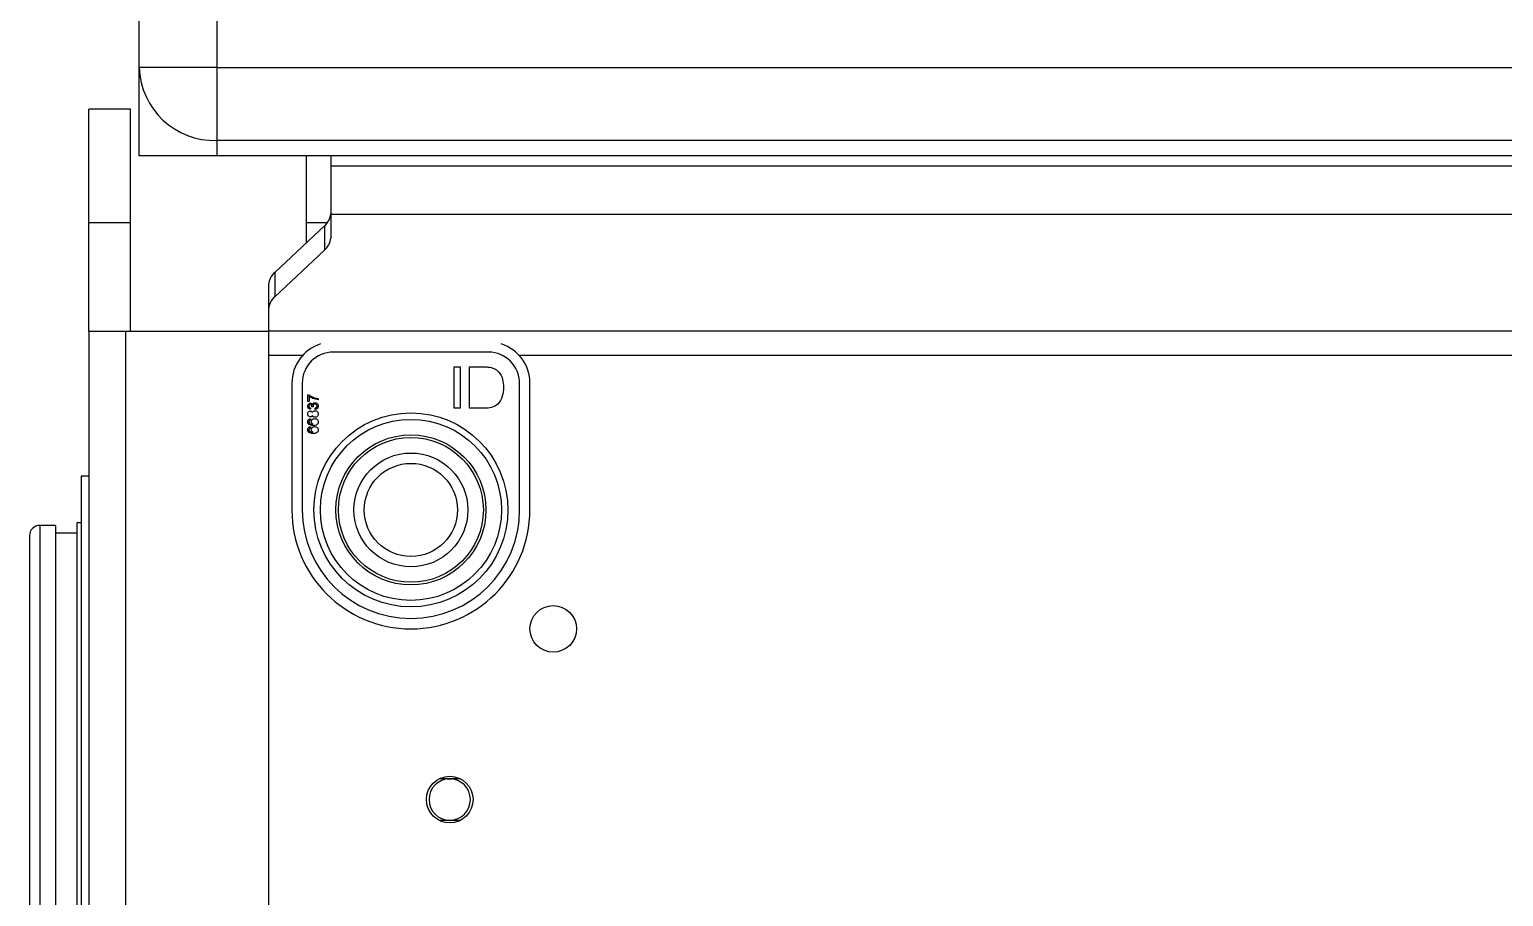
# Model space of a CAD drawing. Header units: millimetres. Extents: x 0 to 415, y 0 to 292.
# Drawn here: x 85.6 to 99.85, y 89.48 to 97.86 of the extents above; entities that cross this region are included whole.
import ezdxf

# ---------------------------------------------------------------- set-up
doc = ezdxf.new("R2010")
doc.units = ezdxf.units.MM

msp = doc.modelspace()

# ---------------------------------------------------------------- linework, layer by layer
at = {"color": 7, "linetype": 'Continuous', "lineweight": 25}
for p, q in [((86.66422, 97.49044), (86.66422, 108.88771)), ((87.41422, 108.88771), (87.41422, 97.49044)), ((87.41422, 97.49044), (86.66422, 97.49044)), ((86.66422, 96.63771), (86.66422, 97.49044)), ((87.41422, 97.49044), (102.41422, 97.49044)), ((87.41422, 97.49044), (87.41422, 96.78567)), ((86.57904, 97.08886), (86.17904, 97.08886)), ((86.17904, 95.98777), (86.17904, 97.08886)), ((86.57904, 95.98777), (86.57904, 97.08886)), ((102.41422, 96.78567), (87.41422, 96.78567)), ((87.41422, 96.78567), (87.41422, 96.63771)), ((87.41422, 96.63771), (86.66422, 96.63771)), ((87.57498, 96.63771), (87.41422, 96.63771)), ((102.41422, 96.63771), (87.57498, 96.63771)), ((88.27904, 95.98777), (88.27904, 96.63771)), ((88.51422, 96.63771), (88.51422, 96.54129)), ((88.51422, 96.54129), (88.51422, 96.07144)), ((88.51422, 96.54129), (107.91422, 96.54129)), ((88.51422, 96.07144), (107.91422, 96.07144)), ((88.51422, 96.07144), (88.51422, 95.84173)), ((86.17904, 94.93886), (86.17904, 95.98777)), ((86.57904, 95.98777), (86.17904, 95.98777)), ((86.57904, 94.93886), (86.57904, 95.98777)), ((88.45391, 95.95968), (87.97452, 95.5092)), ((88.27904, 95.79536), (88.27904, 95.98777)), ((88.47986, 95.98777), (88.27904, 95.98777)), ((88.45391, 95.95968), (88.45391, 95.72476)), ((88.45391, 95.72476), (87.97452, 95.27428)), ((87.97452, 95.5092), (87.97452, 95.27428)), ((87.91422, 95.39223), (87.91422, 95.1573)), ((87.91422, 95.18014), (87.91645, 95.18014)), ((87.91422, 95.1573), (87.91422, 94.94522)), ((86.53051, 94.93886), (86.17904, 94.93886)), ((86.17904, 94.93886), (86.17904, 80.93886)), ((86.53051, 94.93886), (86.53051, 80.93886)), ((87.91422, 94.93886), (86.53051, 94.93886)), ((87.91422, 94.94522), (107.91422, 94.94522)), ((87.91422, 94.94522), (87.91422, 94.71029)), ((87.91422, 94.71029), (87.91422, 84.99395)), ((87.91422, 94.71029), (88.2454, 94.71029)), ((90.03922, 94.73886), (88.53922, 94.73886)), ((90.33303, 94.71029), (107.92689, 94.71029)), ((89.70798, 94.59679), (89.76439, 94.59679)), ((89.70798, 94.19679), (89.70798, 94.59679)), ((89.76439, 94.59679), (89.76439, 94.19679)), ((89.8567, 94.59679), (89.99347, 94.59679)), ((89.8567, 94.19679), (89.8567, 94.59679)), ((88.13922, 94.43886), (88.13922, 93.21386)), ((88.23922, 94.43886), (88.23922, 93.21386)), ((90.33922, 93.21386), (90.33922, 94.43886)), ((90.43922, 93.21386), (90.43922, 94.43886)), ((88.29378, 94.3269), (88.30416, 94.3269)), ((88.29378, 94.2628), (88.29378, 94.3269)), ((88.30661, 94.31408), (88.30661, 94.2628)), ((88.3925, 94.291), (88.3925, 94.27818)), ((88.30661, 94.2628), (88.29378, 94.2628)), ((88.31943, 94.19998), (88.31814, 94.18716)), ((88.34507, 94.21011), (88.33353, 94.21143)), ((88.36558, 94.18587), (88.3643, 94.19869)), ((89.76439, 94.19679), (89.70798, 94.19679)), ((89.99997, 94.19679), (89.8567, 94.19679)), ((88.31814, 94.09485), (88.31943, 94.08203)), ((88.31814, 94.01792), (88.31943, 94.0051)), ((86.17904, 93.53886), (86.10404, 93.53886)), ((86.10404, 93.53886), (86.10404, 86.13886)), ((85.85404, 93.06386), (85.70404, 93.06386)), ((85.70404, 93.06386), (85.70404, 86.61386)), ((85.85404, 93.06386), (85.85404, 86.61386)), ((86.10404, 93.08886), (86.06154, 93.08886)), ((86.06154, 93.08886), (86.06154, 86.58886)), ((85.60404, 92.96386), (85.60404, 86.71387)), ((86.06154, 92.98886), (85.85404, 92.98886)), ((89.7673, 90.61386), (89.56114, 90.61386)), ((89.68922, 90.61229), (89.63922, 90.61229)), ((89.56114, 90.21386), (89.7673, 90.21386)), ((89.5658, 90.21386), (89.5658, 90.21153)), ((89.63922, 90.21543), (89.68922, 90.21543))]:
    msp.add_line(p, q, dxfattribs=at)
for centre, radius in [((89.28922, 93.21386), 0.9375), ((89.28922, 93.21386), 0.875), ((89.28922, 93.21386), 0.725), ((89.28922, 93.21386), 0.7), ((89.28922, 93.21386), 0.55), ((89.28922, 93.21386), 0.45), ((90.66422, 92.06386), 0.225), ((89.66422, 90.41386), 0.225)]:
    msp.add_circle(centre, radius, dxfattribs=at)
for centre, radius, start, end in [((87.39228, 97.51378), 0.72844, 181.836207, 271.725435), ((88.34996, 96.0873), 0.1646, 309.162488, 356.291173), ((88.34996, 95.85238), 0.1646, 309.162488, 356.291173), ((88.07847, 95.38158), 0.1646, 129.162488, 176.291173), ((88.07847, 95.14666), 0.1646, 129.162488, 176.291173), ((88.53922, 94.43886), 0.4, 108.009719, 180), ((88.53922, 94.43886), 0.3, 90, 180), ((90.03922, 94.43886), 0.3, 0, 90), ((90.03922, 94.43886), 0.4, 0, 71.990281), ((89.28922, 93.21386), 1.15, 180, 0), ((89.28922, 93.21386), 1.05, 180, 0), ((85.70404, 92.96386), 0.1, 90, 180), ((89.66422, 90.41386), 0.2, 90, 270), ((89.66422, 90.41386), 0.2, 270, 90)]:
    msp.add_arc(centre, radius, start, end, dxfattribs=at)
for points, knots in [([(89.99347, 94.59679), (90.00676, 94.59674), (90.03048, 94.59665), (90.05386, 94.59274), (90.06415, 94.59102)], [0, 0, 0, 0, 0.56017401, 1, 1, 1, 1]), ([(90.06415, 94.59102), (90.076, 94.58763), (90.09716, 94.58157), (90.11463, 94.56827), (90.12232, 94.56242)], [0, 0, 0, 0, 0.55984653, 1, 1, 1, 1]), ([(90.12232, 94.56242), (90.13408, 94.55024), (90.15762, 94.52586), (90.18043, 94.46877), (90.18321, 94.42544), (90.1849, 94.39896)], [0, 0, 0, 0, 0.27976904, 0.55992886, 1, 1, 1, 1]), ([(88.30416, 94.3269), (88.31043, 94.32216), (88.32077, 94.31436), (88.33675, 94.306), (88.35073, 94.29986), (88.36045, 94.29691), (88.36532, 94.29543)], [0, 0, 0, 0, 0.33972791, 0.5598266, 0.77992185, 1, 1, 1, 1]), ([(88.3925, 94.27818), (88.37484, 94.28113), (88.34326, 94.28642), (88.31782, 94.30562), (88.30661, 94.31408)], [0, 0, 0, 0, 0.5593192, 1, 1, 1, 1]), ([(88.36532, 94.29543), (88.37033, 94.29423), (88.37929, 94.29208), (88.38846, 94.29133), (88.3925, 94.291)], [0, 0, 0, 0, 0.55991045, 1, 1, 1, 1]), ([(90.1849, 94.39896), (90.18289, 94.36975), (90.17887, 94.31151), (90.13814, 94.23625), (90.06905, 94.19964), (90.02306, 94.19774), (89.99997, 94.19679)], [0, 0, 0, 0, 0.280839967, 0.559951723, 0.779068473, 1, 1, 1, 1]), ([(88.2925, 94.2164), (88.2929, 94.22037), (88.2937, 94.2283), (88.29986, 94.23793), (88.30858, 94.24375), (88.31481, 94.24448), (88.31792, 94.24485)], [0, 0, 0, 0, 0.280184196, 0.55985531, 0.779999939, 1, 1, 1, 1]), ([(88.31814, 94.18716), (88.31426, 94.18814), (88.30649, 94.19011), (88.29783, 94.19765), (88.29315, 94.20699), (88.29272, 94.21326), (88.2925, 94.2164)], [0, 0, 0, 0, 0.28025318, 0.55952277, 0.77959242, 1, 1, 1, 1]), ([(88.2925, 94.14084), (88.29281, 94.14486), (88.29343, 94.15287), (88.29991, 94.16236), (88.3086, 94.16829), (88.3149, 94.1689), (88.31804, 94.16921)], [0, 0, 0, 0, 0.280348324, 0.559692492, 0.779820923, 1, 1, 1, 1]), ([(88.31772, 94.1128), (88.31376, 94.1133), (88.30583, 94.1143), (88.29738, 94.12219), (88.29305, 94.13151), (88.29268, 94.13773), (88.2925, 94.14084)], [0, 0, 0, 0, 0.27927129, 0.55867558, 0.7790739, 1, 1, 1, 1]), ([(88.31834, 94.23203), (88.31615, 94.23178), (88.31175, 94.23128), (88.30697, 94.22706), (88.3044, 94.22197), (88.30416, 94.21853), (88.30404, 94.2168)], [0, 0, 0, 0, 0.27945999, 0.55895226, 0.77925528, 1, 1, 1, 1]), ([(88.30404, 94.2168), (88.30425, 94.21444), (88.30468, 94.20973), (88.30871, 94.20419), (88.31401, 94.20115), (88.31762, 94.20037), (88.31943, 94.19998)], [0, 0, 0, 0, 0.28000144, 0.55913078, 0.77932005, 1, 1, 1, 1]), ([(88.31792, 94.24485), (88.3203, 94.24462), (88.32506, 94.24417), (88.33272, 94.23982), (88.33585, 94.23447), (88.33776, 94.23121)], [0, 0, 0, 0, 0.2804963, 0.56100335, 1, 1, 1, 1]), ([(88.31804, 94.16921), (88.32051, 94.16899), (88.32543, 94.16856), (88.33322, 94.16372), (88.33597, 94.15792), (88.33765, 94.15438)], [0, 0, 0, 0, 0.28061247, 0.56083258, 1, 1, 1, 1]), ([(88.33367, 94.21328), (88.33344, 94.21581), (88.33299, 94.22088), (88.3298, 94.22741), (88.32438, 94.23157), (88.32036, 94.23187), (88.31834, 94.23203)], [0, 0, 0, 0, 0.28068033, 0.56095141, 0.78005681, 1, 1, 1, 1]), ([(88.33353, 94.21143), (88.33357, 94.21178), (88.33363, 94.21239), (88.33366, 94.21301), (88.33367, 94.21328)], [0, 0, 0, 0, 0.56000314, 1, 1, 1, 1]), ([(88.33765, 94.15438), (88.33887, 94.15735), (88.34131, 94.16327), (88.35005, 94.17133), (88.35834, 94.1724), (88.3634, 94.17305)], [0, 0, 0, 0, 0.28122609, 0.56178746, 1, 1, 1, 1]), ([(88.33776, 94.23121), (88.33875, 94.23422), (88.34072, 94.24025), (88.34741, 94.24641), (88.35498, 94.24957), (88.35993, 94.24984), (88.36241, 94.24998)], [0, 0, 0, 0, 0.27980724, 0.55918542, 0.77940815, 1, 1, 1, 1]), ([(88.36231, 94.23716), (88.35954, 94.23687), (88.35398, 94.2363), (88.34773, 94.23126), (88.3442, 94.22494), (88.34387, 94.22058), (88.3437, 94.21841)], [0, 0, 0, 0, 0.27974674, 0.55917089, 0.77944362, 1, 1, 1, 1]), ([(88.3437, 94.21841), (88.34382, 94.21683), (88.34403, 94.21403), (88.34475, 94.21131), (88.34507, 94.21011)], [0, 0, 0, 0, 0.55977209, 1, 1, 1, 1]), ([(88.38225, 94.21744), (88.38197, 94.2204), (88.38142, 94.22632), (88.37598, 94.23291), (88.36926, 94.23663), (88.36463, 94.23698), (88.36231, 94.23716)], [0, 0, 0, 0, 0.27988313, 0.55899319, 0.77931899, 1, 1, 1, 1]), ([(88.36241, 94.24998), (88.36718, 94.24939), (88.37671, 94.24822), (88.38709, 94.23912), (88.39298, 94.22821), (88.39351, 94.22073), (88.39378, 94.21698)], [0, 0, 0, 0, 0.27940068, 0.55906421, 0.77937834, 1, 1, 1, 1]), ([(88.39378, 94.141), (88.39338, 94.13632), (88.39259, 94.12697), (88.38452, 94.11617), (88.37406, 94.10986), (88.36672, 94.10925), (88.36306, 94.10895)], [0, 0, 0, 0, 0.2801306, 0.55933522, 0.77952259, 1, 1, 1, 1]), ([(88.3634, 94.17305), (88.36804, 94.17252), (88.37732, 94.17145), (88.38754, 94.16267), (88.39309, 94.15193), (88.39355, 94.14465), (88.39378, 94.141)], [0, 0, 0, 0, 0.27953221, 0.55902502, 0.77926093, 1, 1, 1, 1]), ([(88.3643, 94.19869), (88.36689, 94.19935), (88.37206, 94.20066), (88.37851, 94.20486), (88.38183, 94.21114), (88.38211, 94.21534), (88.38225, 94.21744)], [0, 0, 0, 0, 0.280881067, 0.56007272, 0.779653201, 1, 1, 1, 1]), ([(88.39378, 94.21698), (88.39339, 94.21262), (88.3926, 94.20391), (88.38519, 94.19381), (88.37571, 94.18759), (88.36896, 94.18644), (88.36558, 94.18587)], [0, 0, 0, 0, 0.27991052, 0.55924905, 0.77947627, 1, 1, 1, 1]), ([(88.2925, 94.06598), (88.29283, 94.06999), (88.29348, 94.07799), (88.30006, 94.0875), (88.30887, 94.09309), (88.31505, 94.09426), (88.31814, 94.09485)], [0, 0, 0, 0, 0.28004896, 0.55918705, 0.77937441, 1, 1, 1, 1]), ([(88.30386, 94.04036), (88.30014, 94.04447), (88.29348, 94.05183), (88.2928, 94.06165), (88.2925, 94.06598)], [0, 0, 0, 0, 0.55837966, 1, 1, 1, 1]), ([(88.2925, 93.98906), (88.29283, 93.99307), (88.29348, 94.00107), (88.30006, 94.01058), (88.30887, 94.01616), (88.31505, 94.01734), (88.31814, 94.01792)], [0, 0, 0, 0, 0.28004896, 0.55918705, 0.77937441, 1, 1, 1, 1]), ([(88.34569, 94.02946), (88.33732, 94.02959), (88.32242, 94.02983), (88.30952, 94.03715), (88.30386, 94.04036)], [0, 0, 0, 0, 0.56139589, 1, 1, 1, 1]), ([(88.30917, 94.0774), (88.30751, 94.07539), (88.30454, 94.07179), (88.3042, 94.06718), (88.30404, 94.06514)], [0, 0, 0, 0, 0.5590039, 1, 1, 1, 1]), ([(88.30404, 94.06514), (88.3042, 94.06299), (88.30448, 94.05915), (88.30623, 94.05573), (88.30701, 94.05422)], [0, 0, 0, 0, 0.55971662, 1, 1, 1, 1]), ([(88.30917, 94.00048), (88.30751, 93.99847), (88.30454, 93.99487), (88.3042, 93.99025), (88.30404, 93.98822)], [0, 0, 0, 0, 0.5590039, 1, 1, 1, 1]), ([(88.30701, 94.05422), (88.30944, 94.05179), (88.3143, 94.04691), (88.32612, 94.04273), (88.33492, 94.04245), (88.3403, 94.04228)], [0, 0, 0, 0, 0.27935891, 0.55917593, 1, 1, 1, 1]), ([(88.31943, 94.08203), (88.31735, 94.08151), (88.31364, 94.08058), (88.31053, 94.07837), (88.30917, 94.0774)], [0, 0, 0, 0, 0.56048771, 1, 1, 1, 1]), ([(88.31943, 94.0051), (88.31735, 94.00458), (88.31364, 94.00366), (88.31053, 94.00145), (88.30917, 94.00048)], [0, 0, 0, 0, 0.56048771, 1, 1, 1, 1]), ([(88.33765, 94.12794), (88.33668, 94.12561), (88.33474, 94.12096), (88.32966, 94.11587), (88.32366, 94.11317), (88.3197, 94.11292), (88.31772, 94.1128)], [0, 0, 0, 0, 0.28030972, 0.55963743, 0.7796907, 1, 1, 1, 1]), ([(88.32712, 94.06658), (88.32773, 94.07117), (88.32896, 94.08036), (88.33805, 94.09014), (88.34875, 94.09542), (88.35596, 94.09589), (88.35957, 94.09613)], [0, 0, 0, 0, 0.279140692, 0.558814691, 0.779170346, 1, 1, 1, 1]), ([(88.3403, 94.04228), (88.33614, 94.04595), (88.32869, 94.05251), (88.3276, 94.06227), (88.32712, 94.06658)], [0, 0, 0, 0, 0.55862508, 1, 1, 1, 1]), ([(88.32712, 93.98966), (88.32773, 93.99425), (88.32896, 94.00343), (88.33805, 94.01322), (88.34875, 94.0185), (88.35596, 94.01897), (88.35957, 94.01921)], [0, 0, 0, 0, 0.27914069, 0.55881469, 0.77917035, 1, 1, 1, 1]), ([(88.36306, 94.10895), (88.35983, 94.10918), (88.35339, 94.10964), (88.34538, 94.11422), (88.34005, 94.12072), (88.33845, 94.12553), (88.33765, 94.12794)], [0, 0, 0, 0, 0.28018675, 0.55946923, 0.77954813, 1, 1, 1, 1]), ([(88.39378, 94.06452), (88.39341, 94.06031), (88.39266, 94.05189), (88.38561, 94.04094), (88.3702, 94.03041), (88.3558, 94.02985), (88.34569, 94.02946)], [0, 0, 0, 0, 0.186919128, 0.373549485, 0.560232328, 1, 1, 1, 1]), ([(88.35957, 94.09613), (88.36444, 94.09563), (88.37416, 94.09463), (88.38589, 94.08689), (88.39276, 94.07602), (88.39344, 94.06835), (88.39378, 94.06452)], [0, 0, 0, 0, 0.28022994, 0.5597606, 0.77975944, 1, 1, 1, 1]), ([(88.35957, 94.01921), (88.36444, 94.0187), (88.37416, 94.0177), (88.38589, 94.00997), (88.39276, 93.9991), (88.39344, 93.99143), (88.39378, 93.9876)], [0, 0, 0, 0, 0.28022994, 0.5597606, 0.77975944, 1, 1, 1, 1]), ([(88.30386, 93.96344), (88.30014, 93.96755), (88.29348, 93.9749), (88.2928, 93.98472), (88.2925, 93.98906)], [0, 0, 0, 0, 0.55837966, 1, 1, 1, 1]), ([(88.34569, 93.95254), (88.33732, 93.95267), (88.32242, 93.95291), (88.30952, 93.96023), (88.30386, 93.96344)], [0, 0, 0, 0, 0.56139589, 1, 1, 1, 1]), ([(88.30404, 93.98822), (88.3042, 93.98607), (88.30448, 93.98222), (88.30623, 93.9788), (88.30701, 93.9773)], [0, 0, 0, 0, 0.55971662, 1, 1, 1, 1]), ([(88.30701, 93.9773), (88.30944, 93.97486), (88.3143, 93.96998), (88.32612, 93.96581), (88.33492, 93.96553), (88.3403, 93.96536)], [0, 0, 0, 0, 0.27935891, 0.55917593, 1, 1, 1, 1]), ([(88.3403, 93.96536), (88.33614, 93.96903), (88.32869, 93.97559), (88.3276, 93.98535), (88.32712, 93.98966)], [0, 0, 0, 0, 0.55862508, 1, 1, 1, 1]), ([(88.39378, 93.9876), (88.39341, 93.98338), (88.39266, 93.97496), (88.38561, 93.96402), (88.3702, 93.95349), (88.3558, 93.95293), (88.34569, 93.95254)], [0, 0, 0, 0, 0.18691913, 0.37354948, 0.56023233, 1, 1, 1, 1])]:
    msp.add_open_spline(points, degree=3, knots=knots, dxfattribs=at)

doc.saveas('drawing.dxf')
